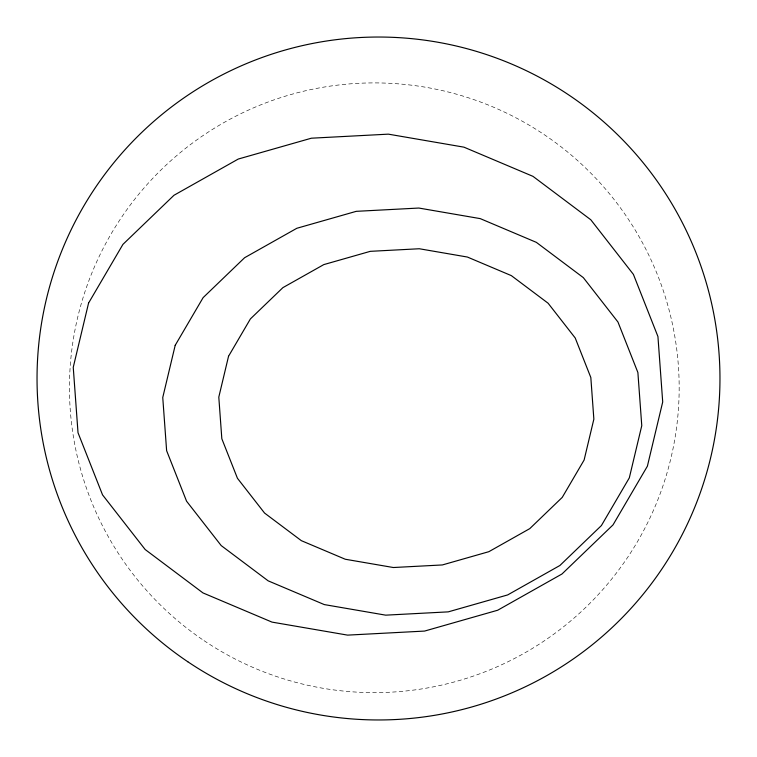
<?xml version="1.0" encoding="UTF-8"?>
<svg xmlns="http://www.w3.org/2000/svg" width="757" height="757" viewBox="0 0 757 757"><rect width="100%" height="100%" fill="white"/><g stroke="black" fill="none" stroke-linecap="round" stroke-linejoin="round"><path stroke-width="0.57" stroke-dasharray="3.79 2.84" d="M204.03 640.64A304.863 304.863 0 0 0 678.442 408.799A304.863 304.863 0 0 0 240.452 113.862A304.863 304.863 0 0 0 204.03 640.64"/><path stroke-width="1.14" d="M88.569 303.074L73.249 367.315L78.018 432.739L102.545 494.879L145.164 549.516L202.961 592.911L272.009 622.112L347.595 635.123L424.573 631.073L497.69 610.227L561.968 574.005L613.028 524.885L647.386 466.198L662.706 401.958L657.937 336.534L633.41 274.394L590.791 219.757L532.994 176.362L463.946 147.161L388.36 134.15L311.382 138.2L238.266 159.046L173.987 195.268L122.927 244.388L88.569 303.074M175.198 345.315L162.755 397.52L166.625 450.689L186.563 501.191L221.195 545.579L268.167 580.846L324.27 604.578L385.701 615.157L448.248 611.864L507.663 594.926L559.906 565.488L601.399 525.566L629.313 477.875L641.766 425.671L637.886 372.51L617.958 322.009L583.325 277.62L536.353 242.354L480.241 218.622L418.82 208.043L356.263 211.335L296.848 228.273L244.615 257.711L203.122 297.633L175.198 345.315M228.548 356.244L218.801 397.122L221.829 438.748L237.443 478.282L264.553 513.047L301.333 540.659L345.268 559.243L393.366 567.523L442.343 564.949L488.861 551.683L529.768 528.632L562.252 497.377L584.111 460.038L593.857 419.16L590.829 377.535L575.225 337.991L548.106 303.226L511.325 275.614L467.391 257.039L419.293 248.75L370.315 251.333L323.797 264.6L282.891 287.641L250.406 318.905L228.548 356.244M187.774 661.732A341.464 341.464 0 0 0 719.15 402.052A341.464 341.464 0 0 0 228.576 71.707A341.464 341.464 0 0 0 187.774 661.732"/></g></svg>
